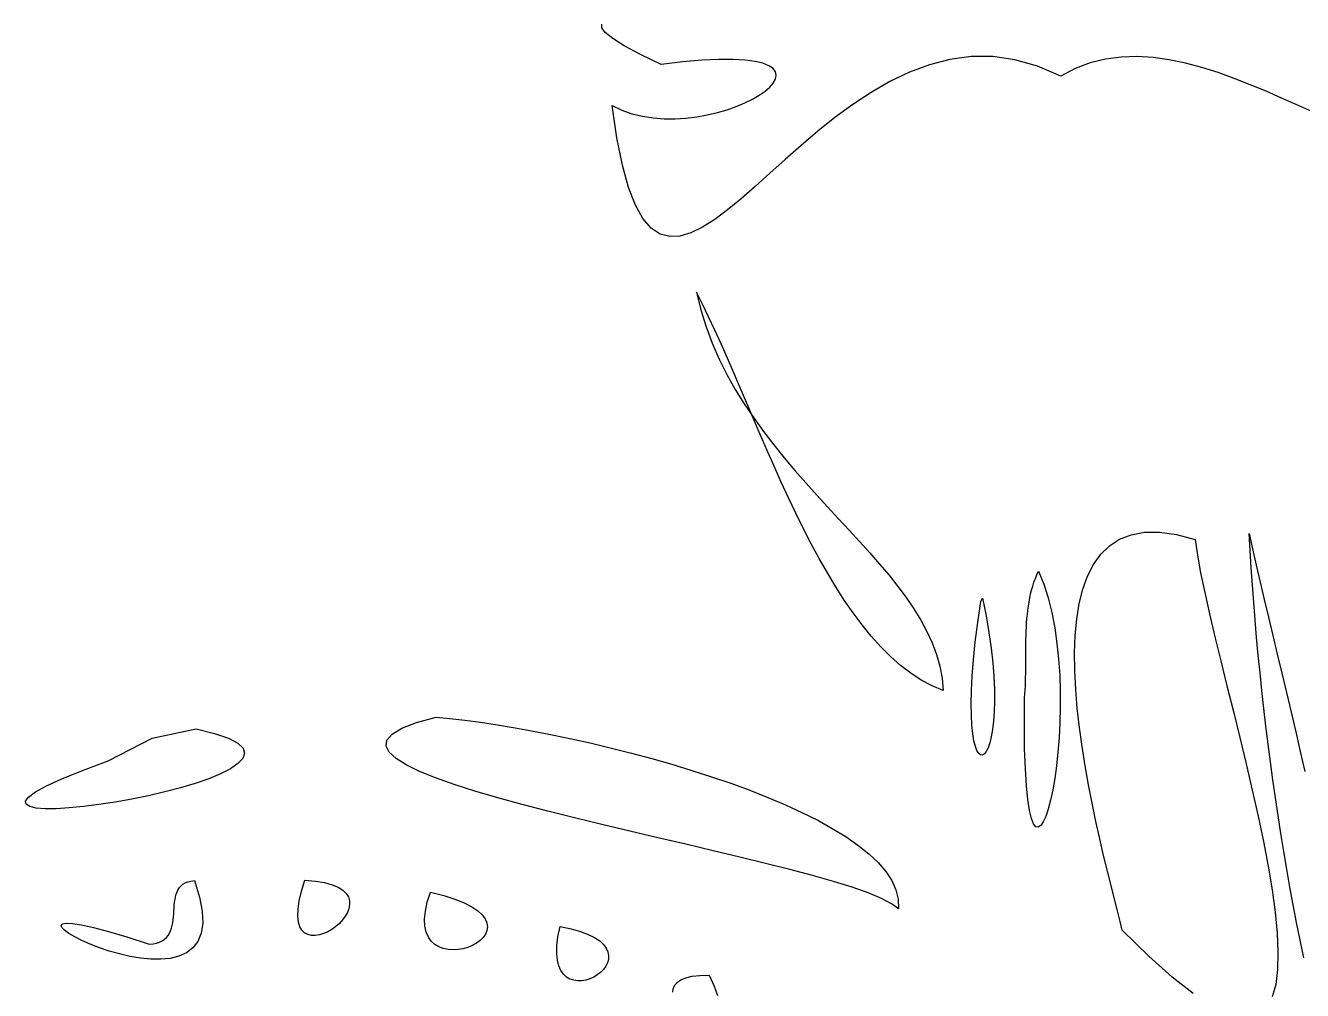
# Model space of a CAD drawing. Extents: x 2.9 to 46.8, y 120.5 to 170.8.
# Drawn here: x 14.81 to 24.23, y 137.52 to 144.63 of the extents above; entities that cross this region are included whole.
import ezdxf

# ---------------------------------------------------------------- set-up
doc = ezdxf.new("R2010")
doc.units = 0
doc.layers.get('0').update_dxf_attribs({"linetype": 'CONTINUOUS'})

msp = doc.modelspace()

# ---------------------------------------------------------------- linework, layer by layer
at = {"color": 7}
for p, q in [((19.0613, 144.6182), (19.0621, 144.6458)), ((19.0875, 144.5827), (19.0613, 144.6182)), ((19.1424, 144.5387), (19.0875, 144.5827)), ((19.2281, 144.4852), (19.1424, 144.5387)), ((19.3465, 144.4216), (19.2281, 144.4852)), ((19.4994, 144.347), (19.3465, 144.4216)), ((19.6599, 144.3661), (19.4994, 144.347)), ((19.8014, 144.3785), (19.6599, 144.3661)), ((19.9247, 144.3846), (19.8014, 144.3785)), ((20.0306, 144.385), (19.9247, 144.3846)), ((20.1198, 144.38), (20.0306, 144.385)), ((20.1931, 144.3703), (20.1198, 144.38)), ((20.2513, 144.3563), (20.1931, 144.3703)), ((20.2952, 144.3385), (20.2513, 144.3563)), ((21.631, 144.3843), (21.4793, 144.3453)), ((21.7868, 144.405), (21.631, 144.3843)), ((21.9464, 144.4053), (21.7868, 144.405)), ((22.11, 144.3827), (21.9464, 144.4053)), ((22.2774, 144.335), (22.11, 144.3827)), ((22.666, 144.3594), (22.5558, 144.3173)), ((22.779, 144.3874), (22.666, 144.3594)), ((22.8941, 144.4024), (22.779, 144.3874)), ((23.0112, 144.4058), (22.8941, 144.4024)), ((23.1296, 144.3986), (23.0112, 144.4058)), ((23.2491, 144.3819), (23.1296, 144.3986)), ((23.3691, 144.357), (23.2491, 144.3819)), ((23.4893, 144.3251), (23.3691, 144.357)), ((20.3255, 144.3174), (20.2952, 144.3385)), ((20.3431, 144.2936), (20.3255, 144.3174)), ((20.343, 144.2397), (20.3486, 144.2675)), ((20.3486, 144.2675), (20.3431, 144.2936)), ((21.3317, 144.2903), (21.1882, 144.2215)), ((21.4793, 144.3453), (21.3317, 144.2903)), ((22.4486, 144.2601), (22.2774, 144.335)), ((22.5558, 144.3173), (22.4486, 144.2601)), ((23.6093, 144.2872), (23.4893, 144.3251)), ((23.7287, 144.2446), (23.6093, 144.2872)), ((20.2665, 144.1506), (20.3011, 144.1807)), ((20.3011, 144.1807), (20.3269, 144.2106)), ((20.3269, 144.2106), (20.343, 144.2397)), ((21.1882, 144.2215), (21.0488, 144.1412)), ((23.8469, 144.1984), (23.7287, 144.2446)), ((23.9637, 144.1498), (23.8469, 144.1984)), ((20.117, 144.0638), (20.1736, 144.0917)), ((20.1736, 144.0917), (20.2237, 144.1208)), ((20.2237, 144.1208), (20.2665, 144.1506)), ((21.0488, 144.1412), (20.9136, 144.0518)), ((24.0785, 144.1), (23.9637, 144.1498)), ((24.191, 144.05), (24.0785, 144.1)), ((19.1735, 143.8061), (19.1386, 144.0451)), ((19.1386, 144.0451), (19.2096, 144.0108)), ((19.2096, 144.0108), (19.2841, 143.9844)), ((19.2841, 143.9844), (19.3615, 143.9652)), ((19.8405, 143.9751), (19.9156, 143.9929)), ((19.9156, 143.9929), (19.9872, 144.0139)), ((19.9872, 144.0139), (20.0546, 144.0377)), ((20.0546, 144.0377), (20.117, 144.0638)), ((20.9136, 144.0518), (20.7827, 143.9553)), ((24.3008, 144.0012), (24.191, 144.05)), ((19.3615, 143.9652), (19.4409, 143.9528)), ((19.4409, 143.9528), (19.5214, 143.9467)), ((19.5214, 143.9467), (19.6025, 143.9464)), ((19.6025, 143.9464), (19.6832, 143.9513)), ((19.6832, 143.9513), (19.7628, 143.9611)), ((19.7628, 143.9611), (19.8405, 143.9751)), ((20.7827, 143.9553), (20.6561, 143.8542)), ((19.2136, 143.6053), (19.1735, 143.8061)), ((20.6561, 143.8542), (20.5339, 143.7505)), ((20.5339, 143.7505), (20.4161, 143.6468)), ((19.2591, 143.4406), (19.2136, 143.6053)), ((20.4161, 143.6468), (20.3027, 143.5451)), ((20.3027, 143.5451), (20.1939, 143.4477)), ((19.3097, 143.3095), (19.2591, 143.4406)), ((20.1939, 143.4477), (20.0896, 143.3569)), ((20.0896, 143.3569), (19.99, 143.275)), ((19.3654, 143.21), (19.3097, 143.3095)), ((19.99, 143.275), (19.895, 143.2042)), ((19.4262, 143.1396), (19.3654, 143.21)), ((19.4921, 143.0962), (19.4262, 143.1396)), ((19.8048, 143.1468), (19.7193, 143.105)), ((19.895, 143.2042), (19.8048, 143.1468)), ((19.5629, 143.0775), (19.4921, 143.0962)), ((19.6387, 143.0812), (19.5629, 143.0775)), ((19.7193, 143.105), (19.6387, 143.0812)), ((19.76, 142.6683), (19.7925, 142.5384)), ((19.805, 142.5795), (19.76, 142.6683)), ((19.8503, 142.4859), (19.805, 142.5795)), ((19.7925, 142.5384), (19.8318, 142.4129)), ((19.8959, 142.3879), (19.8503, 142.4859)), ((19.8318, 142.4129), (19.8775, 142.2915)), ((19.9419, 142.2859), (19.8959, 142.3879)), ((19.8775, 142.2915), (19.929, 142.1741)), ((19.9885, 142.1804), (19.9419, 142.2859)), ((19.929, 142.1741), (19.9858, 142.0604)), ((20.0356, 142.072), (19.9885, 142.1804)), ((19.9858, 142.0604), (20.0474, 141.9502)), ((20.0832, 141.9609), (20.0356, 142.072)), ((20.0474, 141.9502), (20.1132, 141.8434)), ((20.1316, 141.8478), (20.0832, 141.9609)), ((20.1132, 141.8434), (20.1827, 141.7397)), ((20.1807, 141.7331), (20.1316, 141.8478)), ((20.2306, 141.6172), (20.1807, 141.7331)), ((20.1827, 141.7397), (20.2554, 141.6389)), ((20.2554, 141.6389), (20.3307, 141.5407)), ((20.2814, 141.5005), (20.2306, 141.6172)), ((20.3307, 141.5407), (20.4082, 141.4451)), ((20.3332, 141.3837), (20.2814, 141.5005)), ((20.4082, 141.4451), (20.4872, 141.3517)), ((20.3859, 141.267), (20.3332, 141.3837)), ((20.4872, 141.3517), (20.5672, 141.2604)), ((20.4397, 141.151), (20.3859, 141.267)), ((20.5672, 141.2604), (20.6478, 141.1709)), ((20.6478, 141.1709), (20.7283, 141.0831)), ((20.4946, 141.0362), (20.4397, 141.151)), ((20.7283, 141.0831), (20.8083, 140.9967)), ((20.5508, 140.9229), (20.4946, 141.0362)), ((20.8083, 140.9967), (20.8872, 140.9115)), ((20.6082, 140.8117), (20.5508, 140.9229)), ((20.8872, 140.9115), (20.9645, 140.8273)), ((22.8828, 140.8448), (22.969, 140.8785)), ((22.969, 140.8785), (23.0673, 140.8964)), ((23.0673, 140.8964), (23.1783, 140.8972)), ((23.1783, 140.8972), (23.3026, 140.88)), ((23.3026, 140.88), (23.4409, 140.8437)), ((23.8384, 140.8885), (23.8635, 140.7735)), ((23.8458, 140.7622), (23.8384, 140.8885)), ((20.6669, 140.703), (20.6082, 140.8117)), ((20.9645, 140.8273), (21.0396, 140.744)), ((22.7442, 140.734), (22.808, 140.7963)), ((22.808, 140.7963), (22.8828, 140.8448)), ((23.4409, 140.8437), (23.4572, 140.7284)), ((20.727, 140.5973), (20.6669, 140.703)), ((21.0396, 140.744), (21.1121, 140.6612)), ((22.6906, 140.6592), (22.7442, 140.734)), ((23.4572, 140.7284), (23.481, 140.5972)), ((23.8539, 140.6351), (23.8458, 140.7622)), ((23.8635, 140.7735), (23.8905, 140.6537)), ((20.7886, 140.4951), (20.727, 140.5973)), ((21.1121, 140.6612), (21.1814, 140.5788)), ((22.2726, 140.5825), (22.285, 140.6094)), ((22.285, 140.6094), (22.3233, 140.514)), ((22.6467, 140.5728), (22.6906, 140.6592)), ((23.481, 140.5972), (23.5111, 140.4518)), ((23.8628, 140.5073), (23.8539, 140.6351)), ((23.8905, 140.6537), (23.9193, 140.5295)), ((20.8517, 140.3967), (20.7886, 140.4951)), ((21.1814, 140.5788), (21.2469, 140.4965)), ((21.2469, 140.4965), (21.3082, 140.4142)), ((22.2339, 140.4702), (22.242, 140.4989)), ((22.242, 140.4989), (22.2511, 140.5272)), ((22.2511, 140.5272), (22.2613, 140.5551)), ((22.2613, 140.5551), (22.2726, 140.5825)), ((22.3233, 140.514), (22.3557, 140.4119)), ((22.6118, 140.476), (22.6467, 140.5728)), ((23.8724, 140.3788), (23.8628, 140.5073)), ((23.9193, 140.5295), (23.9496, 140.4013)), ((21.3082, 140.4142), (21.3646, 140.3317)), ((21.8716, 140.4093), (21.8977, 140.28)), ((22.2147, 140.3819), (22.2203, 140.4117)), ((22.2203, 140.4117), (22.2266, 140.4411)), ((22.2266, 140.4411), (22.2339, 140.4702)), ((22.3557, 140.4119), (22.3826, 140.3043)), ((22.5855, 140.3698), (22.6118, 140.476)), ((23.5111, 140.4518), (23.5466, 140.294)), ((23.9496, 140.4013), (23.9811, 140.2694)), ((20.9164, 140.3027), (20.8517, 140.3967)), ((21.3646, 140.3317), (21.4158, 140.2487)), ((21.8357, 140.2297), (21.8585, 140.3855)), ((22.2024, 140.291), (22.2059, 140.3216)), ((22.2059, 140.3216), (22.2099, 140.3519)), ((22.2099, 140.3519), (22.2147, 140.3819)), ((22.3826, 140.3043), (22.4042, 140.1923)), ((22.5669, 140.2554), (22.5855, 140.3698)), ((23.8829, 140.2497), (23.8724, 140.3788)), ((20.9828, 140.2135), (20.9164, 140.3027)), ((21.0508, 140.1296), (20.9828, 140.2135)), ((21.4158, 140.2487), (21.4611, 140.165)), ((21.8178, 140.0862), (21.8357, 140.2297)), ((21.8977, 140.28), (21.9187, 140.1575)), ((22.1953, 140.1983), (22.1972, 140.2294)), ((22.1972, 140.2294), (22.1995, 140.2603)), ((22.1995, 140.2603), (22.2024, 140.291)), ((22.5556, 140.1339), (22.5669, 140.2554)), ((23.5466, 140.294), (23.5865, 140.1256)), ((23.8941, 140.1201), (23.8829, 140.2497)), ((23.9811, 140.2694), (24.0136, 140.1344)), ((21.1207, 140.0515), (21.0508, 140.1296)), ((21.4611, 140.165), (21.4999, 140.0804)), ((21.9187, 140.1575), (21.9349, 140.0419)), ((22.1921, 140.1045), (22.1928, 140.1358)), ((22.1928, 140.1358), (22.1939, 140.1671)), ((22.1939, 140.1671), (22.1953, 140.1983)), ((22.4042, 140.1923), (22.421, 140.077)), ((22.551, 140.0062), (22.5556, 140.1339)), ((23.5865, 140.1256), (23.6298, 139.9485)), ((23.9062, 139.99), (23.8941, 140.1201)), ((24.0136, 140.1344), (24.0469, 139.9964)), ((21.1924, 139.9795), (21.1207, 140.0515)), ((21.4999, 140.0804), (21.5319, 139.9947)), ((21.8044, 139.9549), (21.8178, 140.0862)), ((21.9349, 140.0419), (21.9468, 139.9333)), ((22.191, 140.0104), (22.1912, 140.0417)), ((22.1912, 140.0417), (22.1915, 140.0731)), ((22.1915, 140.0731), (22.1921, 140.1045)), ((22.421, 140.077), (22.4331, 139.9595)), ((21.266, 139.9143), (21.1924, 139.9795)), ((21.5319, 139.9947), (21.5564, 139.9078)), ((21.7952, 139.8354), (21.8044, 139.9549)), ((21.9468, 139.9333), (21.9546, 139.832)), ((22.1907, 139.9167), (22.1908, 139.9479)), ((22.1908, 139.9479), (22.1909, 139.9791)), ((22.1909, 139.9791), (22.191, 140.0104)), ((22.4331, 139.9595), (22.4411, 139.8411)), ((22.5524, 139.8735), (22.551, 140.0062)), ((23.6298, 139.9485), (23.6755, 139.7644)), ((23.9191, 139.8595), (23.9062, 139.99)), ((24.0469, 139.9964), (24.0807, 139.8561)), ((21.3416, 139.8561), (21.266, 139.9143)), ((21.4193, 139.8056), (21.3416, 139.8561)), ((21.5564, 139.9078), (21.5729, 139.8193)), ((21.7898, 139.7277), (21.7952, 139.8354)), ((22.1895, 139.8244), (22.1901, 139.855)), ((22.1901, 139.855), (22.1904, 139.8858)), ((22.1904, 139.8858), (22.1907, 139.9167)), ((22.4411, 139.8411), (22.445, 139.7229)), ((22.5592, 139.737), (22.5524, 139.8735)), ((23.9328, 139.7286), (23.9191, 139.8595)), ((24.0807, 139.8561), (24.1148, 139.7137)), ((21.499, 139.763), (21.4193, 139.8056)), ((21.5809, 139.729), (21.499, 139.763)), ((21.5729, 139.8193), (21.5809, 139.729)), ((21.9546, 139.832), (21.9587, 139.7381)), ((22.186, 139.734), (22.1875, 139.7638)), ((22.1875, 139.7638), (22.1887, 139.794)), ((22.1887, 139.794), (22.1895, 139.8244)), ((23.6755, 139.7644), (23.7226, 139.5752)), ((21.7879, 139.6315), (21.7898, 139.7277)), ((21.9594, 139.652), (21.9571, 139.5736)), ((21.9587, 139.7381), (21.9594, 139.652)), ((22.1804, 139.4744), (22.1817, 139.6752)), ((22.1817, 139.6752), (22.1841, 139.7044)), ((22.1841, 139.7044), (22.186, 139.734)), ((22.445, 139.7229), (22.4454, 139.6059)), ((22.5709, 139.5976), (22.5592, 139.737)), ((23.9473, 139.5974), (23.9328, 139.7286)), ((24.1148, 139.7137), (24.149, 139.5697)), ((21.7891, 139.5467), (21.7879, 139.6315)), ((21.9571, 139.5736), (21.9522, 139.5033)), ((22.4454, 139.6059), (22.4424, 139.4914)), ((22.5868, 139.4566), (22.5709, 139.5976)), ((23.7226, 139.5752), (23.7701, 139.3827)), ((23.9627, 139.4659), (23.9473, 139.5974)), ((24.149, 139.5697), (24.183, 139.4244)), ((17.5869, 139.4504), (17.6947, 139.4921)), ((17.6947, 139.4921), (17.8406, 139.5325)), ((17.8406, 139.5325), (17.9416, 139.5232)), ((17.9416, 139.5232), (18.051, 139.5107)), ((18.051, 139.5107), (18.1681, 139.495)), ((18.1681, 139.495), (18.2919, 139.4763)), ((18.2919, 139.4763), (18.4218, 139.4546)), ((21.7931, 139.473), (21.7891, 139.5467)), ((21.7996, 139.4102), (21.7931, 139.473)), ((21.9522, 139.5033), (21.9449, 139.4413)), ((22.1824, 139.3001), (22.1804, 139.4744)), ((22.4424, 139.4914), (22.4364, 139.3805)), ((22.6063, 139.3149), (22.5868, 139.4566)), ((23.9789, 139.3342), (23.9627, 139.4659)), ((16.0687, 139.4457), (16.2052, 139.4126)), ((16.2052, 139.4126), (16.3066, 139.3778)), ((16.3066, 139.3778), (16.3756, 139.3415)), ((17.4704, 139.3189), (17.4769, 139.3637)), ((17.4769, 139.3637), (17.5151, 139.4076)), ((17.5151, 139.4076), (17.5869, 139.4504)), ((18.4218, 139.4546), (18.5569, 139.4301)), ((18.5569, 139.4301), (18.6963, 139.4028)), ((18.6963, 139.4028), (18.8394, 139.3727)), ((18.8394, 139.3727), (18.9851, 139.34)), ((21.8083, 139.3583), (21.7996, 139.4102)), ((21.9356, 139.3877), (21.9246, 139.3427)), ((21.9449, 139.4413), (21.9356, 139.3877)), ((22.4364, 139.3805), (22.4278, 139.2743)), ((23.7701, 139.3827), (23.817, 139.1886)), ((24.183, 139.4244), (24.2165, 139.2783)), ((16.3756, 139.3415), (16.4146, 139.3042)), ((16.4146, 139.3042), (16.4262, 139.2663)), ((17.4933, 139.2733), (17.4704, 139.3189)), ((17.5434, 139.2268), (17.4933, 139.2733)), ((18.9851, 139.34), (19.1329, 139.3048)), ((19.1329, 139.3048), (19.2818, 139.2671)), ((21.8187, 139.3169), (21.8083, 139.3583)), ((21.8305, 139.2858), (21.8187, 139.3169)), ((21.8434, 139.265), (21.8305, 139.2858)), ((21.8991, 139.2795), (21.8853, 139.2615)), ((21.9124, 139.3066), (21.8991, 139.2795)), ((21.9246, 139.3427), (21.9124, 139.3066)), ((22.1876, 139.151), (22.1824, 139.3001)), ((22.4278, 139.2743), (22.4169, 139.174)), ((22.6288, 139.1736), (22.6063, 139.3149)), ((23.996, 139.2023), (23.9789, 139.3342)), ((24.2165, 139.2783), (24.2494, 139.1317)), ((15.2289, 139.1394), (15.4182, 139.2091)), ((16.3774, 139.1897), (16.3221, 139.1518)), ((16.413, 139.2279), (16.3774, 139.1897)), ((16.4262, 139.2663), (16.413, 139.2279)), ((17.6185, 139.1798), (17.5434, 139.2268)), ((17.7166, 139.1321), (17.6185, 139.1798)), ((19.2818, 139.2671), (19.431, 139.227)), ((19.431, 139.227), (19.5797, 139.1846)), ((19.5797, 139.1846), (19.7272, 139.14)), ((21.8571, 139.2541), (21.8434, 139.265)), ((21.8711, 139.253), (21.8571, 139.2541)), ((21.8853, 139.2615), (21.8711, 139.253)), ((22.4169, 139.174), (22.4039, 139.0807)), ((22.6537, 139.0339), (22.6288, 139.1736)), ((23.817, 139.1886), (23.8624, 138.9948)), ((24.0139, 139.0703), (23.996, 139.2023)), ((15.0781, 139.0784), (15.2289, 139.1394)), ((16.2494, 139.1146), (16.1621, 139.0785)), ((16.3221, 139.1518), (16.2494, 139.1146)), ((17.8353, 139.0839), (17.7166, 139.1321)), ((17.9725, 139.0353), (17.8353, 139.0839)), ((19.7272, 139.14), (19.8725, 139.0932)), ((19.8725, 139.0932), (20.0149, 139.0443)), ((22.1955, 139.0261), (22.1876, 139.151)), ((22.4039, 139.0807), (22.3892, 138.9956)), ((14.8821, 138.9806), (14.9634, 139.0255)), ((14.9634, 139.0255), (15.0781, 139.0784)), ((15.9534, 139.0112), (15.8371, 138.9806)), ((16.0625, 139.044), (15.9534, 139.0112)), ((16.1621, 139.0785), (16.0625, 139.044)), ((18.126, 138.9865), (17.9725, 139.0353)), ((18.2937, 138.9374), (18.126, 138.9865)), ((20.0149, 139.0443), (20.1536, 138.9935)), ((20.1536, 138.9935), (20.2878, 138.9407)), ((22.2058, 138.9243), (22.1955, 139.0261)), ((22.3892, 138.9956), (22.3731, 138.9197)), ((22.6804, 138.8969), (22.6537, 139.0339)), ((23.8624, 138.9948), (23.9051, 138.803)), ((24.0327, 138.9383), (24.0139, 139.0703)), ((14.8097, 138.913), (14.8317, 138.9432)), ((14.8135, 138.8897), (14.8097, 138.913)), ((14.8317, 138.9432), (14.8821, 138.9806)), ((15.4708, 138.9054), (15.3514, 138.887)), ((15.5933, 138.9273), (15.4708, 138.9054)), ((15.7162, 138.9525), (15.5933, 138.9273)), ((15.8371, 138.9806), (15.7162, 138.9525)), ((18.4734, 138.8881), (18.2937, 138.9374)), ((20.2878, 138.9407), (20.4166, 138.8862)), ((22.2182, 138.8442), (22.2058, 138.9243)), ((22.3731, 138.9197), (22.3559, 138.8543)), ((22.7084, 138.7636), (22.6804, 138.8969)), ((24.0523, 138.8063), (24.0327, 138.9383)), ((14.8407, 138.8727), (14.8135, 138.8897)), ((14.8887, 138.8619), (14.8407, 138.8727)), ((14.9549, 138.8569), (14.8887, 138.8619)), ((15.0368, 138.8572), (14.9549, 138.8569)), ((15.1319, 138.8626), (15.0368, 138.8572)), ((15.2376, 138.8727), (15.1319, 138.8626)), ((15.3514, 138.887), (15.2376, 138.8727)), ((18.6629, 138.8388), (18.4734, 138.8881)), ((18.86, 138.7896), (18.6629, 138.8388)), ((20.4166, 138.8862), (20.5393, 138.8299)), ((20.5393, 138.8299), (20.655, 138.7719)), ((22.2325, 138.7849), (22.2182, 138.8442)), ((22.338, 138.8005), (22.3196, 138.7594)), ((22.3559, 138.8543), (22.338, 138.8005)), ((23.9051, 138.803), (23.9443, 138.6152)), ((24.0729, 138.6744), (24.0523, 138.8063)), ((19.0626, 138.7405), (18.86, 138.7896)), ((19.2684, 138.6917), (19.0626, 138.7405)), ((20.655, 138.7719), (20.7629, 138.7123)), ((20.7629, 138.7123), (20.8622, 138.6513)), ((22.2482, 138.7452), (22.2325, 138.7849)), ((22.2651, 138.724), (22.2482, 138.7452)), ((22.2829, 138.72), (22.2651, 138.724)), ((22.3011, 138.7322), (22.2829, 138.72)), ((22.3196, 138.7594), (22.3011, 138.7322)), ((22.7369, 138.6351), (22.7084, 138.7636)), ((19.4753, 138.6431), (19.2684, 138.6917)), ((19.6811, 138.595), (19.4753, 138.6431)), ((20.8622, 138.6513), (20.9521, 138.5888)), ((22.7654, 138.5125), (22.7369, 138.6351)), ((23.9443, 138.6152), (23.9789, 138.4331)), ((24.0943, 138.5425), (24.0729, 138.6744)), ((19.8837, 138.5474), (19.6811, 138.595)), ((20.0808, 138.5003), (19.8837, 138.5474)), ((20.9521, 138.5888), (21.0319, 138.525)), ((21.0319, 138.525), (21.1005, 138.4599)), ((24.1166, 138.4109), (24.0943, 138.5425)), ((20.2703, 138.454), (20.0808, 138.5003)), ((20.4499, 138.4084), (20.2703, 138.454)), ((21.1005, 138.4599), (21.1574, 138.3937)), ((22.7933, 138.3969), (22.7654, 138.5125)), ((23.9789, 138.4331), (24.008, 138.2585)), ((16.0299, 138.3237), (16.0556, 138.3268)), ((16.0556, 138.3268), (16.094, 138.2057)), ((16.8462, 138.2479), (16.8717, 138.3293)), ((16.8717, 138.3293), (16.9504, 138.3229)), ((20.6176, 138.3637), (20.4499, 138.4084)), ((20.7712, 138.3199), (20.6176, 138.3637)), ((21.1574, 138.3937), (21.2016, 138.3263)), ((21.2016, 138.3263), (21.2324, 138.258)), ((22.8199, 138.2894), (22.7933, 138.3969)), ((24.1399, 138.2795), (24.1166, 138.4109)), ((15.9214, 138.2258), (15.9277, 138.2436)), ((15.9277, 138.2436), (15.9357, 138.2602)), ((15.9357, 138.2602), (15.9454, 138.2753)), ((15.9454, 138.2753), (15.9573, 138.2888)), ((15.9573, 138.2888), (15.9714, 138.3006)), ((15.9714, 138.3006), (15.9881, 138.3105)), ((15.9881, 138.3105), (16.0075, 138.3183)), ((16.0075, 138.3183), (16.0299, 138.3237)), ((16.8293, 138.1769), (16.8462, 138.2479)), ((16.9504, 138.3229), (17.0169, 138.3118)), ((17.0169, 138.3118), (17.072, 138.2967)), ((17.072, 138.2967), (17.1162, 138.2781)), ((17.1162, 138.2781), (17.1505, 138.2564)), ((17.1505, 138.2564), (17.1754, 138.2323)), ((17.1754, 138.2323), (17.1917, 138.2062)), ((17.7744, 138.1674), (17.7985, 138.2426)), ((17.7985, 138.2426), (17.8954, 138.2174)), ((20.9084, 138.2772), (20.7712, 138.3199)), ((21.0271, 138.2356), (20.9084, 138.2772)), ((21.1251, 138.1952), (21.0271, 138.2356)), ((21.2324, 138.258), (21.2489, 138.1887)), ((22.8447, 138.191), (22.8199, 138.2894)), ((24.008, 138.2585), (24.0304, 138.0932)), ((24.164, 138.1484), (24.1399, 138.2795)), ((15.9058, 138.1238), (15.9076, 138.1453)), ((15.9076, 138.1453), (15.9098, 138.1665)), ((15.9098, 138.1665), (15.9127, 138.187)), ((15.9127, 138.187), (15.9165, 138.2069)), ((15.9165, 138.2069), (15.9214, 138.2258)), ((16.094, 138.2057), (16.1142, 138.1013)), ((16.8203, 138.1157), (16.8293, 138.1769)), ((17.1917, 138.2062), (17.2001, 138.1786)), ((17.2014, 138.15), (17.1962, 138.1211)), ((17.2001, 138.1786), (17.2014, 138.15)), ((17.7599, 138.1005), (17.7744, 138.1674)), ((17.8954, 138.2174), (17.9778, 138.1906)), ((17.9778, 138.1906), (18.0465, 138.1625)), ((18.0465, 138.1625), (18.1023, 138.1334)), ((21.2002, 138.1562), (21.1251, 138.1952)), ((21.2503, 138.1185), (21.2002, 138.1562)), ((21.2489, 138.1887), (21.2503, 138.1185)), ((22.8671, 138.103), (22.8447, 138.191)), ((24.1891, 138.0176), (24.164, 138.1484)), ((15.8987, 138.0368), (15.901, 138.0583)), ((15.901, 138.0583), (15.9028, 138.0801)), ((15.9028, 138.0801), (15.9043, 138.102)), ((15.9043, 138.102), (15.9058, 138.1238)), ((16.1142, 138.1013), (16.1179, 138.0125)), ((16.8186, 138.064), (16.8203, 138.1157)), ((16.8234, 138.0212), (16.8186, 138.064)), ((17.1693, 138.0639), (17.1491, 138.0368)), ((17.1853, 138.0922), (17.1693, 138.0639)), ((17.1962, 138.1211), (17.1853, 138.0922)), ((17.7543, 138.0417), (17.7599, 138.1005)), ((18.1023, 138.1334), (18.1461, 138.1037)), ((18.1461, 138.1037), (18.1787, 138.0737)), ((18.1787, 138.0737), (18.201, 138.0438)), ((18.201, 138.0438), (18.2137, 138.0142)), ((22.8865, 138.0262), (22.8671, 138.103)), ((24.0304, 138.0932), (24.0453, 137.939)), ((15.0722, 137.9974), (15.0823, 138.0084)), ((15.0777, 137.9813), (15.0722, 137.9974)), ((15.0974, 137.9609), (15.0777, 137.9813)), ((15.0823, 138.0084), (15.1096, 138.0133)), ((15.1297, 137.9374), (15.0974, 137.9609)), ((15.1096, 138.0133), (15.1557, 138.0111)), ((15.1557, 138.0111), (15.2221, 138.0007)), ((15.2221, 138.0007), (15.3103, 137.9812)), ((15.3103, 137.9812), (15.4219, 137.9516)), ((15.4219, 137.9516), (15.5583, 137.911)), ((15.8722, 137.9391), (15.8803, 137.9568)), ((15.8803, 137.9568), (15.8868, 137.9755)), ((15.8868, 137.9755), (15.8918, 137.9952)), ((15.8918, 137.9952), (15.8957, 138.0157)), ((15.8957, 138.0157), (15.8987, 138.0368)), ((16.1179, 138.0125), (16.1065, 137.9384)), ((16.8339, 137.9867), (16.8234, 138.0212)), ((16.8495, 137.96), (16.8339, 137.9867)), ((16.8694, 137.9407), (16.8495, 137.96)), ((17.0398, 137.9497), (17.009, 137.9359)), ((17.07, 137.9672), (17.0398, 137.9497)), ((17.0987, 137.9879), (17.07, 137.9672)), ((17.1254, 138.0113), (17.0987, 137.9879)), ((17.1491, 138.0368), (17.1254, 138.0113)), ((17.7567, 137.9905), (17.7543, 138.0417)), ((17.7663, 137.9466), (17.7567, 137.9905)), ((18.2139, 137.9578), (18.2031, 137.9316)), ((18.2137, 138.0142), (18.2178, 137.9855)), ((18.2178, 137.9855), (18.2139, 137.9578)), ((18.7387, 137.9125), (18.7543, 137.9872)), ((18.7543, 137.9872), (18.8351, 137.9708)), ((18.8351, 137.9708), (18.9041, 137.9516)), ((18.9041, 137.9516), (18.9619, 137.93)), ((22.9022, 137.962), (22.8865, 138.0262)), ((23.0977, 137.7705), (22.9022, 137.962)), ((24.215, 137.8872), (24.1891, 138.0176)), ((15.1731, 137.9117), (15.1297, 137.9374)), ((15.226, 137.8849), (15.1731, 137.9117)), ((15.2869, 137.8578), (15.226, 137.8849)), ((15.3543, 137.8315), (15.2869, 137.8578)), ((15.5583, 137.911), (15.7212, 137.8582)), ((15.7212, 137.8582), (15.7507, 137.8609)), ((15.7507, 137.8609), (15.7766, 137.866)), ((15.7766, 137.866), (15.7993, 137.8735)), ((15.7993, 137.8735), (15.819, 137.883)), ((15.819, 137.883), (15.8359, 137.8945)), ((15.8359, 137.8945), (15.8503, 137.9078)), ((15.8503, 137.9078), (15.8623, 137.9228)), ((15.8623, 137.9228), (15.8722, 137.9391)), ((16.0816, 137.878), (16.0447, 137.8302)), ((16.1065, 137.9384), (16.0816, 137.878)), ((16.8929, 137.9282), (16.8694, 137.9407)), ((16.9194, 137.922), (16.8929, 137.9282)), ((16.948, 137.9216), (16.9194, 137.922)), ((16.9781, 137.9264), (16.948, 137.9216)), ((17.009, 137.9359), (16.9781, 137.9264)), ((17.7822, 137.9097), (17.7663, 137.9466)), ((17.8036, 137.8795), (17.7822, 137.9097)), ((17.8297, 137.8555), (17.8036, 137.8795)), ((17.8597, 137.8374), (17.8297, 137.8555)), ((18.1369, 137.8651), (18.1063, 137.8481)), ((18.1638, 137.8849), (18.1369, 137.8651)), ((18.1861, 137.9072), (18.1638, 137.8849)), ((18.2031, 137.9316), (18.1861, 137.9072)), ((18.7307, 137.8467), (18.7387, 137.9125)), ((18.9619, 137.93), (19.0093, 137.9064)), ((19.0093, 137.9064), (19.0469, 137.8813)), ((19.0469, 137.8813), (19.0753, 137.8549)), ((19.0753, 137.8549), (19.0952, 137.8278)), ((24.0453, 137.939), (24.0517, 137.7978)), ((24.242, 137.7573), (24.215, 137.8872)), ((15.4265, 137.807), (15.3543, 137.8315)), ((15.5022, 137.7853), (15.4265, 137.807)), ((15.5797, 137.7674), (15.5022, 137.7853)), ((15.6575, 137.7542), (15.5797, 137.7674)), ((15.941, 137.7687), (15.8774, 137.753)), ((15.9973, 137.7941), (15.941, 137.7687)), ((16.0447, 137.8302), (15.9973, 137.7941)), ((17.8926, 137.8249), (17.8597, 137.8374)), ((17.9277, 137.8177), (17.8926, 137.8249)), ((17.9641, 137.8154), (17.9277, 137.8177)), ((18.001, 137.8176), (17.9641, 137.8154)), ((18.0376, 137.824), (18.001, 137.8176)), ((18.073, 137.8343), (18.0376, 137.824)), ((18.1063, 137.8481), (18.073, 137.8343)), ((18.7294, 137.7894), (18.7307, 137.8467)), ((18.7342, 137.7401), (18.7294, 137.7894)), ((19.0952, 137.8278), (19.1073, 137.8003)), ((19.1073, 137.8003), (19.1122, 137.7728)), ((19.1122, 137.7728), (19.1106, 137.7458)), ((23.2718, 137.6154), (23.0977, 137.7705)), ((24.0517, 137.7978), (24.0485, 137.6713)), ((15.7341, 137.7467), (15.6575, 137.7542)), ((15.8079, 137.746), (15.7341, 137.7467)), ((15.8774, 137.753), (15.8079, 137.746)), ((18.7446, 137.6984), (18.7342, 137.7401)), ((18.7597, 137.6641), (18.7446, 137.6984)), ((19.0736, 137.6712), (19.0527, 137.6498)), ((19.0907, 137.6945), (19.0736, 137.6712)), ((19.1033, 137.7195), (19.0907, 137.6945)), ((19.1106, 137.7458), (19.1033, 137.7195)), ((24.0485, 137.6713), (24.0347, 137.5614)), ((18.7789, 137.6365), (18.7597, 137.6641)), ((18.8016, 137.6155), (18.7789, 137.6365)), ((18.8272, 137.6005), (18.8016, 137.6155)), ((18.8548, 137.5911), (18.8272, 137.6005)), ((18.884, 137.587), (18.8548, 137.5911)), ((18.914, 137.5877), (18.884, 137.587)), ((18.9441, 137.5928), (18.914, 137.5877)), ((18.9737, 137.602), (18.9441, 137.5928)), ((19.0021, 137.6149), (18.9737, 137.602)), ((19.0287, 137.6309), (19.0021, 137.6149)), ((19.0527, 137.6498), (19.0287, 137.6309)), ((19.5991, 137.5539), (19.6175, 137.5758)), ((19.6175, 137.5758), (19.6446, 137.5948)), ((19.6446, 137.5948), (19.6812, 137.6101)), ((19.6812, 137.6101), (19.7279, 137.6213)), ((19.7279, 137.6213), (19.7855, 137.6278)), ((19.7855, 137.6278), (19.8548, 137.6291)), ((19.8548, 137.6291), (19.8905, 137.5481)), ((23.4253, 137.495), (23.2718, 137.6154)), ((19.5855, 137.5032), (19.5886, 137.5295)), ((19.5886, 137.5295), (19.5991, 137.5539)), ((19.8905, 137.5481), (19.9169, 137.4779)), ((24.0347, 137.5614), (24.0094, 137.4698))]:
    msp.add_line(p, q, dxfattribs=at)
for points in [[(19.76, 142.6683), (19.76, 142.6683)], [(23.8384, 140.8885), (23.8384, 140.8885)], [(23.4409, 140.8437), (23.4409, 140.8437)], [(22.285, 140.6094), (22.285, 140.6094)], [(21.8585, 140.3855), (21.8717, 140.4093), (21.8716, 140.4093), (21.8716, 140.4093)], [(17.8406, 139.5325), (17.8406, 139.5325)], [(15.4182, 139.2091), (15.7444, 139.377), (16.0687, 139.4457), (16.0687, 139.4457), (16.0687, 139.4457)], [(16.0556, 138.3268), (16.0556, 138.3268)], [(16.8717, 138.3293), (16.8717, 138.3293)], [(17.7985, 138.2426), (17.7985, 138.2426)], [(18.7543, 137.9872), (18.7543, 137.9872)], [(19.8548, 137.6291), (19.8548, 137.6291)]]:
    msp.add_lwpolyline(points, dxfattribs=at)

doc.saveas('drawing.dxf')
